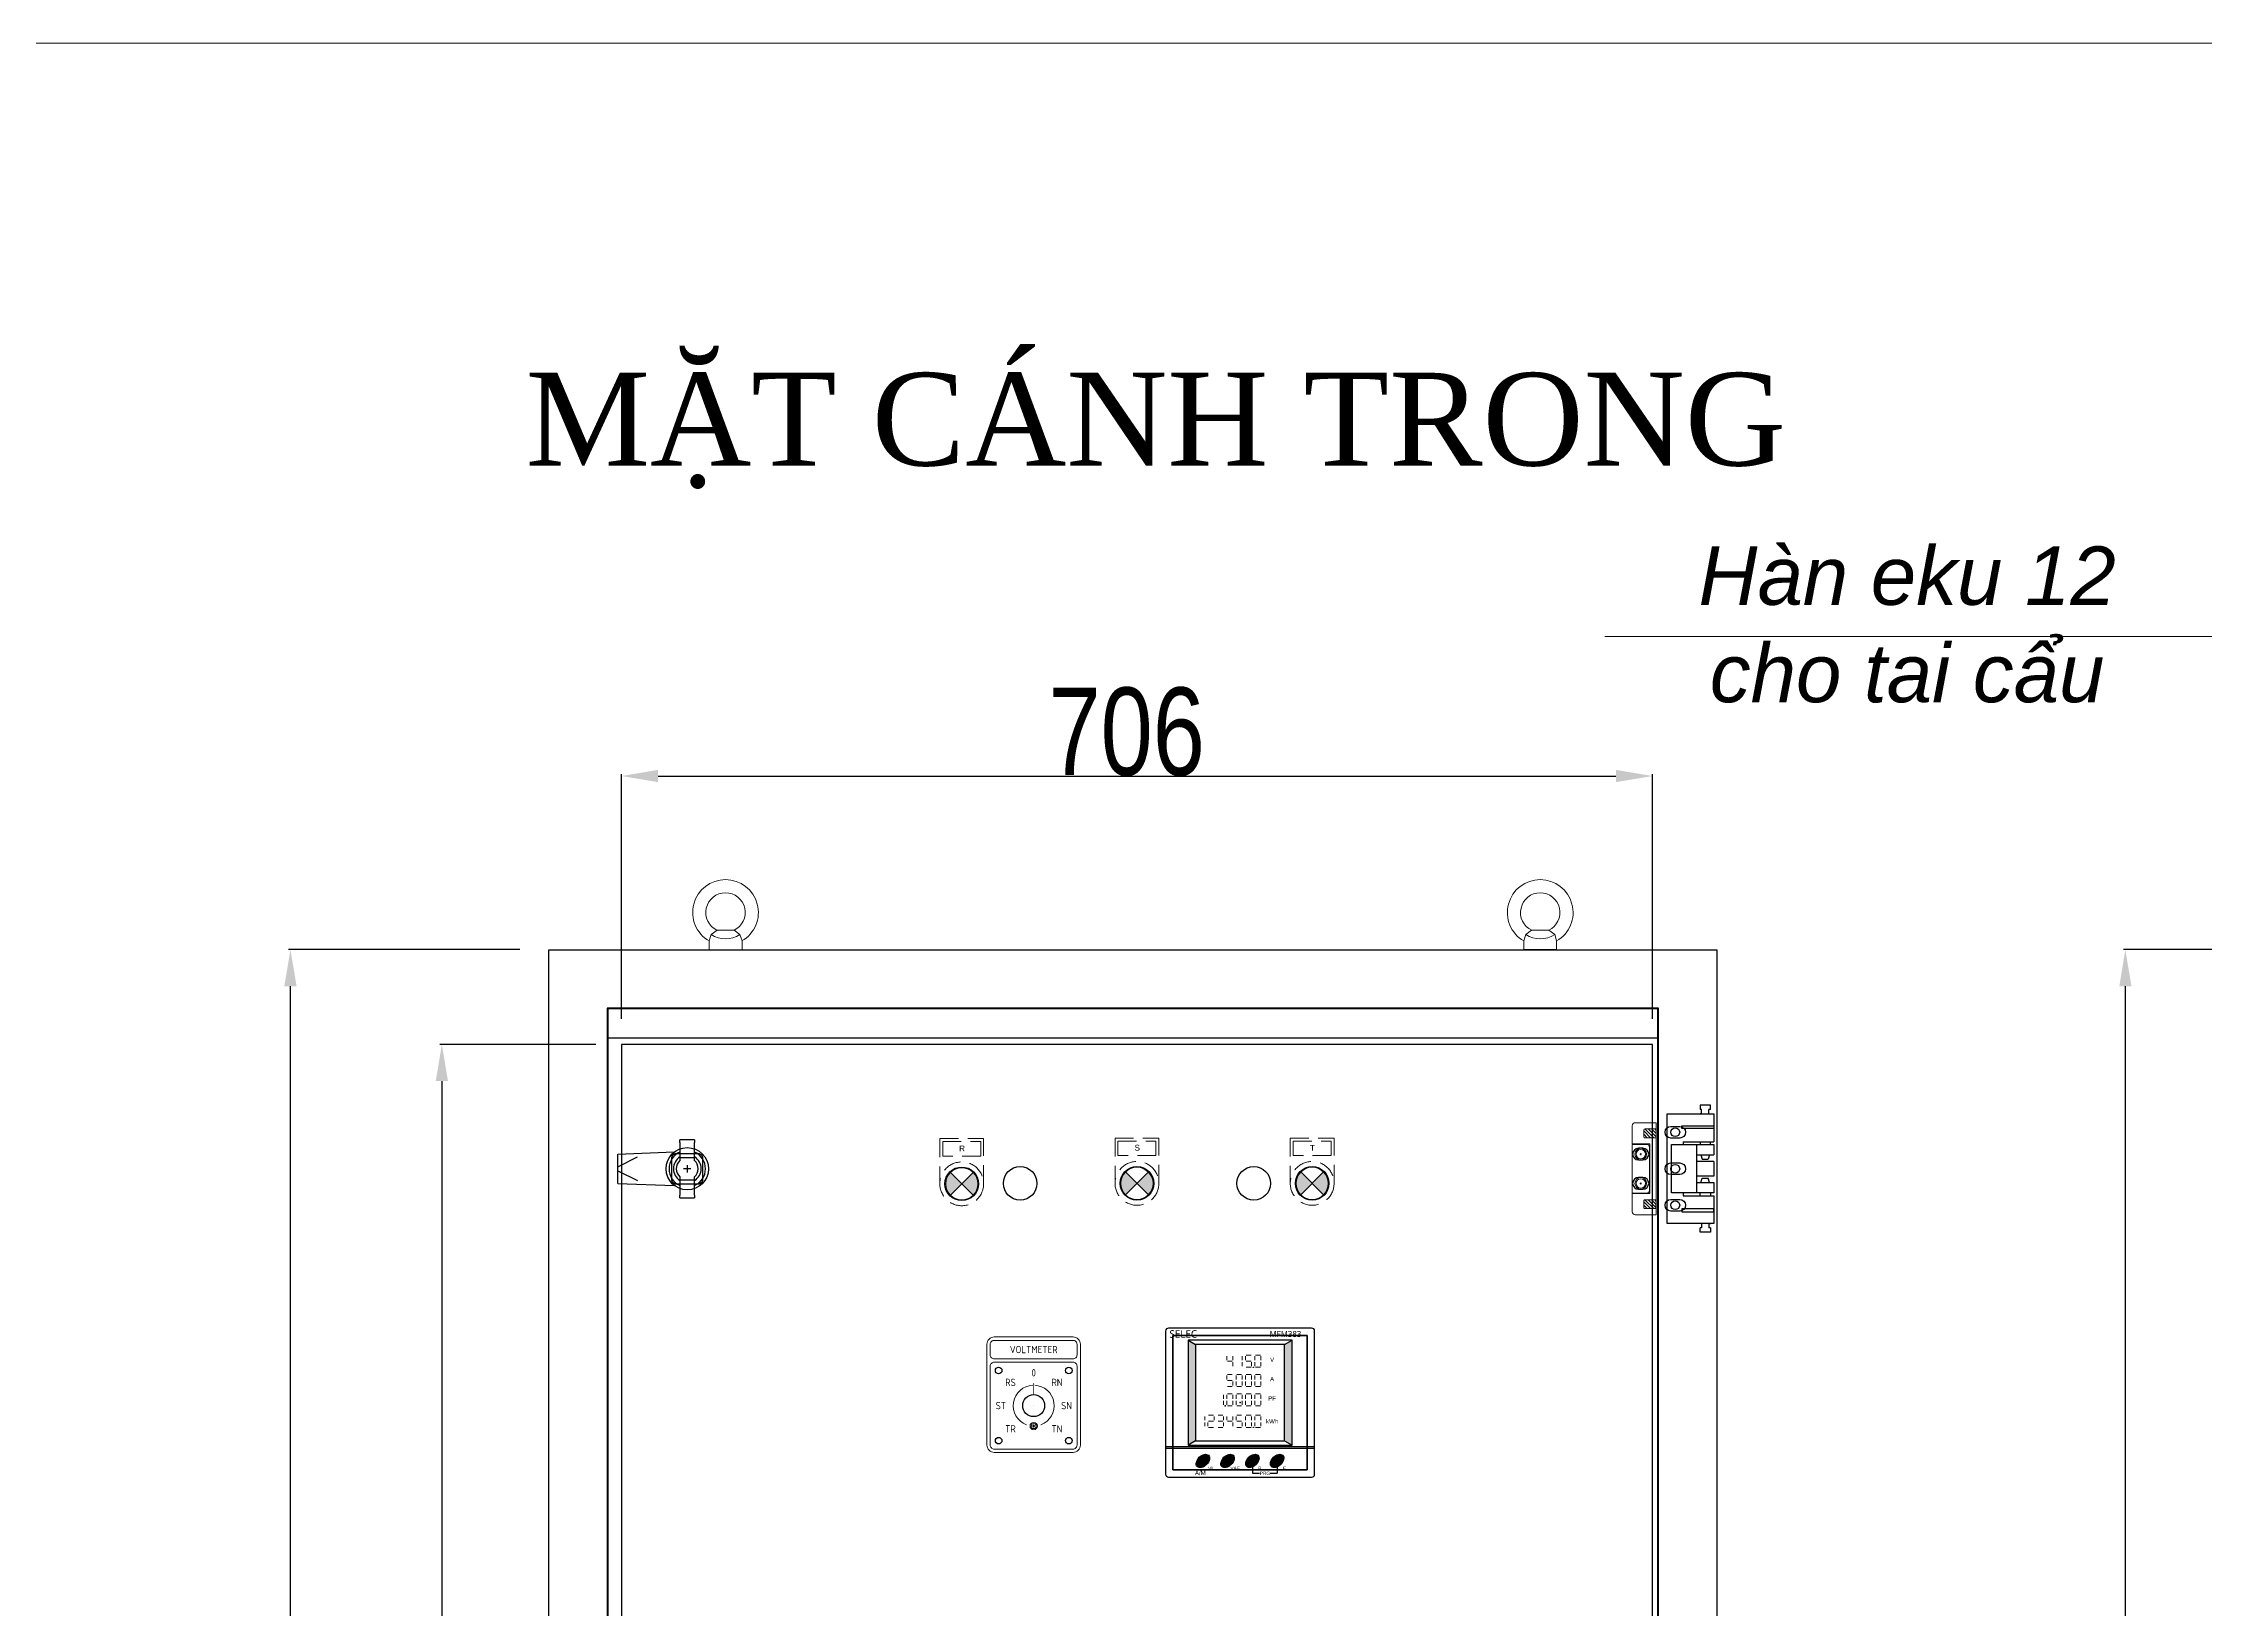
# Model space of a CAD drawing. Header units: inches. Extents: x 21 to 136330, y 8 to 58290.
# Drawn here: x 93862 to 95343, y 18553 to 19625 of the extents above; entities that cross this region are included whole.
import ezdxf
from ezdxf.enums import TextEntityAlignment as Align

# ---------------------------------------------------------------- set-up
doc = ezdxf.new("R2010")
doc.units = ezdxf.units.IN
doc.header["$MEASUREMENT"] = 0
doc.set_wipeout_variables(frame=1)
doc.linetypes.add('DASHED', pattern=[19.05, 12.7, -6.35])
doc.linetypes.add('HIDDEN2', pattern=[4.7625, 3.175, -1.5875])
for name, color, linetype, lineweight in [('0 TĂNG CỨNG', 7, 'Continuous', 15), ('01', 7, 'HIDDEN2', 13), ('07', 5, 'Continuous', 5), ('hw_Text', 7, 'Continuous', 13), ('ME-DIM', 8, 'Continuous', 13)]:
    doc.layers.add(name, color=color, linetype=linetype, lineweight=lineweight)
for name, color, linetype in [('1-EMC-ACESS', 4, 'Continuous'), ('@.0.DM. NÉT CHÍNH', 7, 'Continuous'), ('@.DM. NÉT CẮT', 2, 'Continuous'), ('@.DM. THIẾT BỊ', 7, 'Continuous')]:
    doc.layers.add(name, color=color, linetype=linetype)
doc.layers.add('@.DM. KÍCH THƯỚC', color=8, linetype='Continuous', transparency=0.2)
doc.layers.add('@.DM. KÍCH THƯỚC @ 1', color=8, linetype='Continuous', transparency=0.2)
doc.layers.add('@.DM. TÔ VL', color=8, linetype='DASHED', lineweight=5, transparency=0.4)
doc.styles.add('1_Segoe UI', font='segoeui.ttf')
doc.styles.add('ARIAL', font='arial.ttf')
doc.styles.add('Arial-Black', font='')
doc.styles.add('roman', font='roman.shx', dxfattribs={"width": 0.8})
doc.styles.add('Tahoma (Input Text)', font='tahoma.ttf')
doc.styles.add('TEXT-ELECTRICAL', font='')
doc.styles.add('VnArial', font='')
doc.styles.add('WD_IEC', font='isocp2.shx')
doc.styles.get('Arial-Black').set_extended_font_data('Arial Black')
doc.styles.get('TEXT-ELECTRICAL').set_extended_font_data('.VnArial NarrowH')
doc.styles.get('VnArial').set_extended_font_data('.VnArial')
doc.dimstyles.new('Kích thước Duy Mạnh', dxfattribs={"dimtxt": 30, "dimasz": 25, "dimexe": 1.25, "dimexo": 20, "dimtad": 1, "dimdec": 1, "dimtxsty": 'roman', "dimcen": 2.5, "dimclrd": 8, "dimclre": 8, "dimclrt": 2, "dimadec": 0, "dimazin": 0, "dimtfac": 1, "dimtdec": 1, "dimtix": 1, "dimtmove": 0, "dimatfit": 3, "dimfxl": 1, "dimtfillclr": 1, "dimarcsym": 0})
doc.dimstyles.new('ME DIM 1-20', dxfattribs={"dimscale": 20, "dimtxt": 2, "dimasz": 1, "dimexe": 0.5, "dimexo": 0.5, "dimgap": 0.5, "dimtad": 1, "dimdec": 0, "dimzin": 0, "dimdsep": 46, "dimtxsty": 'TEXT-ELECTRICAL', "dimblk": 'OBLIQUE', "dimcen": 0, "dimdle": 0.5, "dimclrd": 256, "dimclre": 256, "dimclrt": 256, "dimadec": 0, "dimazin": 0, "dimtfac": 1, "dimtdec": 0, "dimtix": 1, "dimtofl": 0, "dimtmove": 0, "dimatfit": 3, "dimfxl": 1, "dimtolj": 1, "dimtzin": 0, "dimlwd": -1, "dimlwe": -1, "dimarcsym": 0})

# ---------------------------------------------------------------- blocks, each defined once
blk = doc.blocks.new('KHUNG KT1')
at = {"color": 7}
blk.add_lwpolyline([(0, 0), (7128, 0), (7128, -5040), (0, -5040)], close=True, dxfattribs=at)
at = {"color": 1, "style": 'Tahoma (Input Text)', "flags": 8}
for tag, p in [('#01', (328.9, -4851.1)), ('#03', (1514.7, -4846.3)), ('#05', (2819, -4851.1)), ('#07', (4424, -4851.1)), ('#09', (5172.9, -4851.1)), ('#02', (189.8, -4995.1)), ('#04', (1755.3, -4995.1)), ('#06', (2727.8, -4995.1)), ('#08', (4382.7, -4995.1)), ('#10', (5172.9, -4995.1))]:
    blk.add_attdef(tag, p, '', height=60, dxfattribs=at)
blk.add_attdef('#11', text='', height=60, dxfattribs=at).set_placement((6996, -4961.6), align=Align.CENTER)
at = {"layer": '0 TĂNG CỨNG', "color": 1, "style": 'ARIAL'}
blk.add_attdef('#12', (852.8, -4987.6), '', height=60, dxfattribs=at)
blk = doc.blocks.new('*D1636')
at = {"layer": '@.DM. KÍCH THƯỚC', "color": 8, "lineweight": -2, "transparency": 16777216}
for p, q in [((94258.2, 18957.3), (94258.2, 19124.9)), ((94964.2, 18957.3), (94964.2, 19124.9))]:
    blk.add_line(p, q, dxfattribs=at)
at = {"layer": '@.DM. KÍCH THƯỚC', "lineweight": -2, "transparency": 16777216}
blk.add_line((94283.2, 19123.6), (94939.2, 19123.6), dxfattribs=at)
at = {"layer": '@.DM. KÍCH THƯỚC', "transparency": 16777216}
for points in [[(94283.2, 19127.8), (94283.2, 19119.4), (94258.2, 19123.6)], [(94939.2, 19127.8), (94939.2, 19119.4), (94964.2, 19123.6)]]:
    blk.add_solid(points, dxfattribs=at)
at = {"layer": 'Defpoints', "color": 0, "transparency": 16777216}
for p in [(94964.2, 19123.6), (94258.2, 18937.3), (94964.2, 18937.3)]:
    blk.add_point(p, dxfattribs=at)
at = {"layer": '@.DM. KÍCH THƯỚC', "color": 2, "transparency": 16777216, "insert": (94550.6, 19184.2), "char_height": 60, "attachment_point": 1, "style": 'roman'}
blk.add_mtext('706', dxfattribs=at)
blk = doc.blocks.new('*D1637')
at = {"layer": '@.DM. KÍCH THƯỚC', "color": 8, "lineweight": -2, "transparency": 16777216}
for p, q in [((94240.6, 18939.7), (94133.8, 18939.7)), ((94240.6, 17669.7), (94133.8, 17669.7))]:
    blk.add_line(p, q, dxfattribs=at)
at = {"layer": '@.DM. KÍCH THƯỚC', "lineweight": -2, "transparency": 16777216}
blk.add_line((94135.1, 18914.7), (94135.1, 17694.7), dxfattribs=at)
at = {"layer": '@.DM. KÍCH THƯỚC', "transparency": 16777216}
for points in [[(94130.9, 18914.7), (94139.3, 18914.7), (94135.1, 18939.7)], [(94130.9, 17694.7), (94139.3, 17694.7), (94135.1, 17669.7)]]:
    blk.add_solid(points, dxfattribs=at)
at = {"layer": 'Defpoints', "color": 0, "transparency": 16777216}
for p in [(94260.6, 18939.7), (94135.1, 17669.7), (94260.6, 17669.7)]:
    blk.add_point(p, dxfattribs=at)
at = {"layer": '@.DM. KÍCH THƯỚC', "color": 2, "transparency": 16777216, "insert": (94074.5, 18264.7), "char_height": 60, "attachment_point": 1, "rotation": 90, "style": 'roman'}
blk.add_mtext('1270', dxfattribs=at)
blk = doc.blocks.new('*D1642')
at = {"layer": '@.DM. KÍCH THƯỚC', "color": 8, "lineweight": -2, "transparency": 16777216}
for p, q in [((94188.4, 19004.7), (94030.1, 19004.7)), ((94190.8, 17604.7), (94030.1, 17604.7))]:
    blk.add_line(p, q, dxfattribs=at)
at = {"layer": '@.DM. KÍCH THƯỚC', "lineweight": -2, "transparency": 16777216}
blk.add_line((94031.4, 17629.7), (94031.4, 18979.7), dxfattribs=at)
at = {"layer": '@.DM. KÍCH THƯỚC', "transparency": 16777216}
for points in [[(94027.2, 18979.7), (94035.6, 18979.7), (94031.4, 19004.7)], [(94027.2, 17629.7), (94035.6, 17629.7), (94031.4, 17604.7)]]:
    blk.add_solid(points, dxfattribs=at)
at = {"layer": 'Defpoints', "color": 0, "transparency": 16777216}
for p in [(94031.4, 19004.7), (94208.4, 19004.7), (94210.8, 17604.7)]:
    blk.add_point(p, dxfattribs=at)
at = {"layer": '@.DM. KÍCH THƯỚC', "color": 2, "transparency": 16777216, "insert": (93970.8, 18224.7), "char_height": 60, "attachment_point": 1, "rotation": 90, "style": 'roman'}
blk.add_mtext('1400', dxfattribs=at)
blk = doc.blocks.new('*D1644')
at = {"layer": '@.DM. KÍCH THƯỚC', "color": 8, "lineweight": -2, "transparency": 16777216}
for p, q in [((95384.3, 19004.7), (95286.9, 19004.7)), ((95386.8, 17504.7), (95286.9, 17504.7))]:
    blk.add_line(p, q, dxfattribs=at)
at = {"layer": '@.DM. KÍCH THƯỚC', "lineweight": -2, "transparency": 16777216}
blk.add_line((95288.1, 18979.7), (95288.1, 17529.7), dxfattribs=at)
at = {"layer": '@.DM. KÍCH THƯỚC', "transparency": 16777216}
for points in [[(95284, 18979.7), (95292.3, 18979.7), (95288.1, 19004.7)], [(95284, 17529.7), (95292.3, 17529.7), (95288.1, 17504.7)]]:
    blk.add_solid(points, dxfattribs=at)
at = {"layer": 'Defpoints', "color": 0, "transparency": 16777216}
for p in [(95404.3, 19004.7), (95288.1, 17504.7), (95406.8, 17504.7)]:
    blk.add_point(p, dxfattribs=at)
at = {"layer": '@.DM. KÍCH THƯỚC', "color": 2, "transparency": 16777216, "insert": (95227.5, 18174.7), "char_height": 60, "attachment_point": 1, "rotation": 90, "style": 'roman'}
blk.add_mtext('1500', dxfattribs=at)
blk = doc.blocks.new('_Oblique')
at = {"color": 0, "linetype": 'ByBlock', "lineweight": -2}
blk.add_line((-0.5, -0.5), (0.5, 0.5), dxfattribs=at)
blk = doc.blocks.new('ty')
at = {"lineweight": 5}
for p, q in [((61126, -17155.8), (61124.7, -17160.3)), ((61130.1, -17153), (61126, -17155.8)), ((61130.1, -17153), (61141.8, -17153)), ((61141.8, -17153), (61145.8, -17155.8)), ((61145.8, -17155.8), (61147.2, -17160.3)), ((61124.7, -17160.3), (61124.7, -17166.3)), ((61147.2, -17160.3), (61147.2, -17166.3))]:
    blk.add_line(p, q, dxfattribs=at)
blk.add_line((61124.7, -17166.3), (61147.2, -17166.3))
for radius, start, end in [(22.5, 300, 240), (13.5, 295.6793, 244.3207), (18, 236.633, 303.367)]:
    blk.add_arc((61135.9, -17140.8), radius, start, end, dxfattribs=at)
blk = doc.blocks.new('Den XANH')
h = blk.add_hatch(color=5)
h.paths.add_polyline_path([(15, 15), (22.8, 7.2, 0.198912), (26, 15, 0.198912), (22.8, 22.8)])
h.paths.add_polyline_path([(15, 15), (7.2, 22.8, 0.198912), (4, 15, 0.198912), (7.2, 7.2)])
at = {"color": 7}
for p, q in [((0, 46), (30, 46)), ((0, 46), (0, 15)), ((30, 15), (30, 46))]:
    blk.add_line(p, q, dxfattribs=at)
blk.add_lwpolyline([(2, 44), (28, 44), (28, 34), (2, 34)], close=True, dxfattribs=at)
blk.add_circle((15, 15), 15, dxfattribs=at)
at = {"layer": '07', "color": 5, "linetype": 'Continuous', "lineweight": 5, "ltscale": 3}
for p, q in [((22.8, 22.8), (7.2, 7.2)), ((7.2, 22.8), (22.8, 7.2))]:
    blk.add_line(p, q, dxfattribs=at)
blk.add_circle((15, 15), 11, dxfattribs=at)
at = {"layer": '01', "color": 2, "linetype": 'Continuous', "lineweight": 5, "style": 'Arial-Black'}
blk.add_attdef('T-SP', text='', height=2.4, dxfattribs=at).set_placement((15.2, 37), align=Align.CENTER)
blk = doc.blocks.new('Den DO')
h = blk.add_hatch(color=1)
h.paths.add_polyline_path([(7.2, 7.2), (15, 15), (7.2, 22.8, 0.198912), (4, 15, 0.198912)])
h.paths.add_polyline_path([(15, 15), (22.8, 7.2, 0.198912), (26, 15, 0.198912), (22.8, 22.8)])
at = {"color": 7}
for p, q in [((0, 46), (30, 46)), ((0, 46), (0, 15)), ((30, 15), (30, 46))]:
    blk.add_line(p, q, dxfattribs=at)
blk.add_lwpolyline([(2, 44), (28, 44), (28, 34), (2, 34)], close=True, dxfattribs=at)
blk.add_circle((15, 15), 15, dxfattribs=at)
at = {"layer": '07', "color": 1, "linetype": 'Continuous', "lineweight": 5, "ltscale": 3}
for p, q in [((22.8, 22.8), (7.2, 7.2)), ((7.2, 22.8), (22.8, 7.2))]:
    blk.add_line(p, q, dxfattribs=at)
blk.add_circle((15, 15), 11, dxfattribs=at)
at = {"layer": '01', "color": 2, "linetype": 'Continuous', "lineweight": 5, "style": 'Arial-Black'}
blk.add_attdef('T-SP', text='', height=2.4, dxfattribs=at).set_placement((15, 38.8), align=Align.CENTER)
blk = doc.blocks.new('Den VANG')
h = blk.add_hatch(color=2)
h.paths.add_polyline_path([(22.8, 7.2, 0.198912), (26, 15, 0.198912), (22.8, 22.8), (15, 15)])
h.paths.add_polyline_path([(7.2, 7.2), (15, 15), (7.2, 22.8, 0.198912), (4, 15, 0.198912)])
at = {"color": 7}
for p, q in [((0, 46), (30, 46)), ((0, 46), (0, 15)), ((30, 15), (30, 46))]:
    blk.add_line(p, q, dxfattribs=at)
blk.add_lwpolyline([(2, 44), (28, 44), (28, 34), (2, 34)], close=True, dxfattribs=at)
blk.add_circle((15, 15), 15, dxfattribs=at)
at = {"layer": '07', "color": 2, "linetype": 'Continuous', "lineweight": 5, "ltscale": 3}
for p, q in [((22.8, 22.8), (7.2, 7.2)), ((7.2, 22.8), (22.8, 7.2))]:
    blk.add_line(p, q, dxfattribs=at)
blk.add_circle((15, 15), 11, dxfattribs=at)
at = {"layer": '01', "color": 2, "linetype": 'Continuous', "lineweight": 5, "style": 'Arial-Black'}
blk.add_attdef('T-SP', text='', height=2.4, dxfattribs=at).set_placement((15.2, 37), align=Align.CENTER)
blk = doc.blocks.new('*U132')
for centre in [(-120, -31.3), (0, -31), (120, -31)]:
    blk.add_circle(centre, 11.5)
at = {"layer": '@.DM. TÔ VL', "color": 7}
ref = blk.add_blockref('Den VANG', (-15, -46), dxfattribs=at)
ref.add_attrib('T-SP', 'S', dxfattribs={"layer": '01', "color": 2, "linetype": 'Continuous', "lineweight": 5, "height": 4, "style": 'ARIAL'}).set_placement((0.2, -8.6), align=Align.CENTER)
ref = blk.add_blockref('Den XANH', (105, -46), dxfattribs=at)
ref.add_attrib('T-SP', 'T', dxfattribs={"layer": '01', "color": 2, "linetype": 'Continuous', "lineweight": 5, "height": 4, "style": 'ARIAL'}).set_placement((120.2, -8.7), align=Align.CENTER)
ref = blk.add_blockref('Den DO', (-135, -46.3), dxfattribs=at)
ref.add_attrib('T-SP', 'R', dxfattribs={"layer": '01', "color": 2, "linetype": 'Continuous', "lineweight": 5, "height": 4, "style": 'ARIAL'}).set_placement((-119.8, -9.1), align=Align.CENTER)
blk = doc.blocks.new('*U62')
at = {"color": 0, "linetype": 'ByBlock', "lineweight": 9}
blk.add_lwpolyline([(-27, 32), (27, 32, 0.414214), (29.7, 34.7), (29.7, 42, 0.414214), (27, 44.7), (-27, 44.7, 0.414214), (-29.8, 42), (-29.8, 34.7, 0.414214)], format="xyb", close=True, dxfattribs=at)
at = {"color": 150, "linetype": 'ByBlock', "lineweight": 9}
for centre in [(-24, 24), (24, 24), (-24, -24), (24, -24)]:
    blk.add_circle(centre, 2.25, dxfattribs=at)
at = {"color": 0, "linetype": 'ByBlock', "lineweight": 9, "style": 'WD_IEC'}
for s, p in [('VOLTMETER', (0, 38.4)), ('ST', (-22.5, 0)), ('SN', (22.5, 0))]:
    blk.add_text(s, height=5, dxfattribs=at).set_placement(p, align=Align.MIDDLE_CENTER)
at = {"color": 0, "linetype": 'ByBlock', "lineweight": 9}
blk.add_wipeout([(5.5, 0), (0.2, 15.3), (0.2, 15.3), (0.2, 15.3), (0.2, 15.4), (0.2, 15.4), (0.2, 15.4), (0.2, 15.4), (0.2, 15.4), (0.2, 15.4), (0.2, 15.4), (0.1, 15.4), (0.1, 15.4), (0.1, 15.5), (0.1, 15.5), (0.1, 15.5), (0.1, 15.5), (0.1, 15.5), (0, 15.5), (0, 15.5), (0, 15.5), (0, 15.5), (0, 15.5), (0, 15.5), (-0.1, 15.5), (-0.1, 15.5), (-0.1, 15.5), (-0.1, 15.5), (-0.1, 15.5), (-0.1, 15.4), (-0.1, 15.4), (-0.2, 15.4), (-0.2, 15.4), (-0.2, 15.4), (-0.2, 15.4), (-0.2, 15.4), (-0.2, 15.4), (-0.2, 15.4), (-0.2, 15.3), (-0.2, 15.3), (-0.2, 15.3), (-5.5, 0), (-4.5, -19), (4.5, -19)], dxfattribs=at)
at = {"linetype": 'ByBlock', "lineweight": 9}
blk.add_hatch(color=0, dxfattribs=at).paths.add_polyline_path([(0.2, 15.3), (0.2, 15.3), (0.2, 15.3), (0.2, 15.4), (0.2, 15.4), (0.2, 15.4), (0.2, 15.4), (0.2, 15.4), (0.2, 15.4), (0.2, 15.4), (0.1, 15.4), (0.1, 15.4), (0.1, 15.5), (0.1, 15.5), (0.1, 15.5), (0.1, 15.5), (0.1, 15.5), (0, 15.5), (0, 15.5), (0, 15.5), (0, 15.5), (0, 15.5), (0, 15.5), (-0.1, 15.5), (-0.1, 15.5), (-0.1, 15.5), (-0.1, 15.5), (-0.1, 15.5), (-0.1, 15.4), (-0.1, 15.4), (-0.2, 15.4), (-0.2, 15.4), (-0.2, 15.4), (-0.2, 15.4), (-0.2, 15.4), (-0.2, 15.4), (-0.2, 15.4), (-0.2, 15.3), (-0.2, 15.3), (-0.2, 15.3), (-0.2, 7.5), (0.2, 7.5)])
at = {"color": 0, "linetype": 'ByBlock', "lineweight": 18}
blk.add_lwpolyline([(-27, -32), (27, -32, 0.414214), (32, -27), (32, 42, 0.414214), (27, 47), (-27, 47, 0.414214), (-32, 42), (-32, -27, 0.414214)], format="xyb", close=True, dxfattribs=at)
at = {"color": 0, "linetype": 'ByBlock', "lineweight": 9}
blk.add_lwpolyline([(-27, -29.8), (27, -29.8, 0.414214), (29.7, -27), (29.7, 27, 0.414214), (27, 29.7), (-27, 29.7, 0.414214), (-29.8, 27), (-29.8, -27, 0.414214)], format="xyb", close=True, dxfattribs=at)
blk.add_lwpolyline([(0.8, -14.1), (0.8, -13.9), (0.1, -13.9), (0.1, -13.2), (-0.1, -13.2), (-0.1, -13.9), (-0.8, -13.9), (-0.8, -14.1), (-0.1, -14.1), (-0.1, -14.8), (0.1, -14.8), (0.1, -14.1)], close=True, dxfattribs=at)
at = {"color": 150, "linetype": 'ByBlock', "lineweight": 9}
blk.add_circle((0, 0), 7.5, dxfattribs=at)
at = {"color": 0, "linetype": 'ByBlock', "lineweight": 9}
for radius in [2.5, 1.75]:
    blk.add_circle((0, -14), radius, dxfattribs=at)
for start, end in [(92.839, 249.0883), (290.9117, 87.161)]:
    blk.add_arc((0, 0), 14, start, end, dxfattribs=at)
at = {"layer": 'Defpoints', "color": 1, "linetype": 'ByBlock', "lineweight": 9}
blk.add_line((0, 0), (0, 0), dxfattribs=at)
at = {"color": 0, "linetype": 'ByBlock', "lineweight": 9, "style": 'WD_IEC'}
for s, p in [('RS', (-15.9, 15.9)), ('0', (0, 22.5)), ('RN', (15.9, 15.9)), ('TR', (-15.9, -15.9)), ('TN', (15.9, -15.9))]:
    blk.add_text(s, height=5, dxfattribs=at).set_placement(p, align=Align.MIDDLE_CENTER)
blk = doc.blocks.new('*U40')
at = {"ltscale": 5, "true_color": 0x22346e, "transparency": 33554559}
h = blk.add_hatch(color=159, dxfattribs=at)
h.dxf.hatch_style = 1
h.set_gradient(color2=(255, 255, 0), name='SPHERICAL')
h.paths.add_polyline_path([(-29.5, 88.1), (-34.5, 91.1), (-34.5, 21.2), (-29.5, 24.2)])
h = blk.add_hatch(color=159, dxfattribs=at)
h.dxf.hatch_style = 1
h.set_gradient(color2=(255, 255, 0), name='SPHERICAL')
h.paths.add_polyline_path([(29.5, 88.1), (34.5, 91.1), (34.5, 21.2), (29.5, 24.2)])
at = {"ltscale": 5, "transparency": 33554559}
h = blk.add_hatch(color=256, dxfattribs=at)
h.dxf.hatch_style = 1
h.set_gradient(color1=(200, 201, 45), color2=(0, 0, 0), name='INVCURVED')
edge = h.paths.add_edge_path()
edge.add_ellipse((-24.7, 10.8), major_axis=(-3.73, -3.73), ratio=0.643306, start_angle=0, end_angle=360)
h = blk.add_hatch(color=256, dxfattribs=at)
h.dxf.hatch_style = 1
h.set_gradient(color1=(200, 201, 45), color2=(0, 0, 0), name='INVCURVED')
edge = h.paths.add_edge_path()
edge.add_ellipse((-8.3, 10.8), major_axis=(-3.73, -3.73), ratio=0.643306, start_angle=0, end_angle=360)
h = blk.add_hatch(color=256, dxfattribs=at)
h.dxf.hatch_style = 1
h.set_gradient(color1=(200, 201, 45), color2=(0, 0, 0), name='INVCURVED')
edge = h.paths.add_edge_path()
edge.add_ellipse((8.2, 10.8), major_axis=(-3.73, -3.73), ratio=0.643306, start_angle=0, end_angle=360)
h = blk.add_hatch(color=256, dxfattribs=at)
h.dxf.hatch_style = 1
h.set_gradient(color1=(200, 201, 45), color2=(0, 0, 0), name='INVCURVED')
edge = h.paths.add_edge_path()
edge.add_ellipse((24.6, 10.8), major_axis=(-3.73, -3.73), ratio=0.643306, start_angle=0, end_angle=360)
at = {"color": 152, "true_color": 0x2776bb}
for p, q in [((-34.5, 91.1), (-29.5, 88.1)), ((29.5, 88.1), (34.5, 91.1)), ((-29.5, 24.2), (-34.5, 21.2)), ((29.5, 24.2), (34.5, 21.2))]:
    blk.add_line(p, q, dxfattribs=at)
at = {"color": 7, "linetype": 'Continuous', "lineweight": 13}
for p, q in [((-8.8, 80.3), (-8.8, 77.8)), ((-8.4, 77), (-5.2, 77)), ((-4.8, 80.3), (-4.8, 77.8)), ((-4.8, 73.7), (-4.8, 76.3)), ((1.5, 80.3), (1.5, 77.8)), ((1.5, 73.7), (1.5, 76.3)), ((3.6, 80.3), (3.6, 77.8)), ((4.1, 81.1), (7.3, 81.1)), ((4.1, 77), (7.3, 77)), ((4.1, 73), (7.3, 73)), ((7.7, 73.7), (7.7, 76.3)), ((9.9, 80.3), (9.9, 77.8)), ((9.9, 73.7), (9.9, 76.3)), ((10.3, 81.1), (13.5, 81.1)), ((10.3, 73), (13.5, 73)), ((13.9, 80.3), (13.9, 77.8)), ((13.9, 73.7), (13.9, 76.3)), ((-8.8, 67.5), (-8.8, 64.9)), ((-8.4, 68.2), (-5.2, 68.2)), ((-8.4, 64.2), (-5.2, 64.2)), ((-8.4, 60.2), (-5.2, 60.2)), ((-4.8, 60.9), (-4.8, 63.5)), ((-2.6, 67.5), (-2.6, 64.9)), ((-2.6, 60.9), (-2.6, 63.5)), ((-2.2, 68.2), (1, 68.2)), ((-2.2, 60.2), (1, 60.2)), ((1.5, 67.5), (1.5, 64.9)), ((1.5, 60.9), (1.5, 63.5)), ((3.6, 67.5), (3.6, 64.9)), ((3.6, 60.9), (3.6, 63.5)), ((4.1, 68.2), (7.3, 68.2)), ((4.1, 60.2), (7.3, 60.2)), ((7.7, 67.5), (7.7, 64.9)), ((7.7, 60.9), (7.7, 63.5)), ((9.9, 67.5), (9.9, 64.9)), ((9.9, 60.9), (9.9, 63.5)), ((10.3, 68.2), (13.5, 68.2)), ((10.3, 60.2), (13.5, 60.2)), ((13.9, 67.5), (13.9, 64.9)), ((13.9, 60.9), (13.9, 63.5)), ((-11, 54.6), (-11, 52.1)), ((-11, 48), (-11, 50.6)), ((-8.8, 54.6), (-8.8, 52.1)), ((-8.8, 48), (-8.8, 50.6)), ((-8.4, 55.4), (-5.2, 55.4)), ((-8.4, 47.3), (-5.2, 47.3)), ((-4.8, 54.6), (-4.8, 52.1)), ((-4.8, 48), (-4.8, 50.6)), ((-2.6, 54.6), (-2.6, 52.1)), ((-2.6, 48), (-2.6, 50.6)), ((-2.2, 55.4), (1, 55.4)), ((-2.2, 47.3), (1, 47.3)), ((1.5, 54.6), (1.5, 52.1)), ((1.5, 48), (1.5, 50.6)), ((3.6, 54.6), (3.6, 52.1)), ((3.6, 48), (3.6, 50.6)), ((4.1, 55.4), (7.3, 55.4)), ((4.1, 47.3), (7.3, 47.3)), ((7.7, 54.6), (7.7, 52.1)), ((7.7, 48), (7.7, 50.6)), ((9.9, 54.6), (9.9, 52.1)), ((9.9, 48), (9.9, 50.6)), ((10.3, 55.4), (13.5, 55.4)), ((10.3, 47.3), (13.5, 47.3)), ((13.9, 54.6), (13.9, 52.1)), ((13.9, 48), (13.9, 50.6)), ((-23.5, 40.4), (-23.5, 37.9)), ((-23.5, 33.8), (-23.5, 36.4)), ((-21.3, 33.8), (-21.3, 36.4)), ((-20.9, 41.2), (-17.6, 41.2)), ((-20.9, 37.1), (-17.6, 37.1)), ((-20.9, 33.1), (-17.6, 33.1)), ((-17.2, 40.4), (-17.2, 37.9)), ((-14.6, 41.2), (-11.4, 41.2)), ((-14.6, 37.1), (-11.4, 37.1)), ((-14.6, 33.1), (-11.4, 33.1)), ((-11, 40.4), (-11, 37.9)), ((-11, 33.8), (-11, 36.4)), ((-8.8, 40.4), (-8.8, 37.9)), ((-8.4, 37.1), (-5.2, 37.1)), ((-4.8, 40.4), (-4.8, 37.9)), ((-4.8, 33.8), (-4.8, 36.4)), ((-2.6, 40.4), (-2.6, 37.9)), ((-2.2, 41.2), (1, 41.2)), ((-2.2, 37.1), (1, 37.1)), ((-2.2, 33.1), (1, 33.1)), ((1.5, 33.8), (1.5, 36.4)), ((3.6, 40.4), (3.6, 37.9)), ((3.6, 33.8), (3.6, 36.4)), ((4.1, 41.2), (7.3, 41.2)), ((4.1, 33.1), (7.3, 33.1)), ((7.7, 40.4), (7.7, 37.9)), ((7.7, 33.8), (7.7, 36.4)), ((9.9, 40.4), (9.9, 37.9)), ((9.9, 33.8), (9.9, 36.4)), ((10.3, 41.2), (13.5, 41.2)), ((10.3, 33.1), (13.5, 33.1)), ((13.9, 40.4), (13.9, 37.9)), ((13.9, 33.8), (13.9, 36.4))]:
    blk.add_line(p, q, dxfattribs=at)
for p, q in [((-49.5, 20.3), (49.5, 20.3)), ((-49.5, 19.2), (49.5, 19.2))]:
    blk.add_line(p, q)
at = {"ltscale": 5}
for p, q in [((8.2, 6.8), (8.2, 2.6)), ((8.2, 2.6), (13, 2.6)), ((20.1, 2.6), (24.6, 2.6)), ((24.6, 6.8), (24.6, 2.6))]:
    blk.add_line(p, q, dxfattribs=at)
blk.add_lwpolyline([(-47.5, 99, 0.414214), (-49.5, 97), (-49.5, 2, 0.414214), (-47.5, 0), (47.5, 0, 0.414214), (49.5, 2), (49.5, 97, 0.414214), (47.5, 99)], format="xyb", close=True)
at = {"color": 152, "true_color": 0x2776bb}
for points in [[(-34.5, 21.2), (34.5, 21.2), (34.5, 91.1), (-34.5, 91.1)], [(-29.5, 24.2), (29.5, 24.2), (29.5, 88.1), (-29.5, 88.1)]]:
    blk.add_lwpolyline(points, close=True, dxfattribs=at)
at = {"ltscale": 5}
for centre in [(8.8, 73), (-3.7, 60.2), (-9.9, 47.3), (8.8, 33.1)]:
    blk.add_circle(centre, 0.076, dxfattribs=at)
for centre in [(-24.7, 10.8), (-8.3, 10.8), (8.2, 10.8), (24.6, 10.8)]:
    blk.add_ellipse(centre, major_axis=(-3.73, -3.73), ratio=0.643306)
blk.add_point((-9.9, 47.3), dxfattribs=at)
at = {"style": '1_Segoe UI'}
for s, height, p in [('SELEC', 5, (-46.9, 92.6)), ('MFM383', 4, (19.6, 93.1))]:
    blk.add_text(s, height=height, dxfattribs=at).set_placement(p)
at = {"layer": 'hw_Text', "lineweight": 13, "style": 'VnArial'}
for s, height, p in [('V', 2.88, (21.3, 78)), ('A', 2.88, (21.3, 65.2)), ('PF', 2.88, (21.3, 52.3)), ('kWh', 2.88, (21.3, 37.1)), ('A/M', 2.88, (-26.4, 2.8)), ('VI', 2.3, (-19.7, 5.9)), ('VAF', 2.3, (-3.3, 5.9)), ('P', 2.3, (13.1, 5.9)), ('PRG', 2.3, (16.5, 2.6)), ('E', 2.3, (29.6, 5.9))]:
    blk.add_text(s, height=height, rotation=360, dxfattribs=at).set_placement(p, align=Align.MIDDLE_CENTER)
blk = doc.blocks.new('1232')
at = {"layer": '@.DM. THIẾT BỊ'}
blk.add_point((48, 46.5), dxfattribs=at)
blk.add_blockref('*U40', (48, -3), dxfattribs=at)
blk = doc.blocks.new('cắt màn điều khiển')
at = {"layer": '@.DM. NÉT CẮT'}
blk.add_lwpolyline([(46, 46), (-46, 46), (-46, -46), (46, -46)], close=True, dxfattribs=at)
blk.add_point((0, 0), dxfattribs=at)
blk = doc.blocks.new('MS722')
at = {"layer": '@.DM. THIẾT BỊ', "color": 4}
for p, q in [((-5, 37.8), (-5, 39.5)), ((5, 39.5), (-5, 39.5)), ((-5, 37.8), (-5, 27.2)), ((5, 39.5), (5, 37.8)), ((5, 27.2), (5, 37.8)), ((-5, 27.2), (-5, 25.3)), ((5, 27.2), (-5, 27.2)), ((5, 25.3), (5, 27.2)), ((-5, 14.2), (-5, 12.2)), ((-5, 12.2), (-5, 1.7)), ((-5, 12.2), (5, 12.2)), ((-5, 0), (-5, 1.7)), ((-5, 0), (5, 0)), ((5, 12.2), (5, 14.2)), ((5, 1.7), (5, 12.2)), ((5, 1.7), (5, 0))]:
    blk.add_line(p, q, dxfattribs=at)
for radius, start, end in [(12.5, 113.5782, 246.4218), (12.5, 293.5782, 66.4218), (7.5, 131.8103, 228.1897), (7.5, 311.8103, 48.1897)]:
    blk.add_arc((0, 19.8), radius, start, end, dxfattribs=at)
at = {"layer": '@.DM. THIẾT BỊ', "color": 9}
for start, end in [(121.7569, 238.2431), (301.7569, 58.2431)]:
    blk.add_arc((0, 19.8), 9.5, start, end, dxfattribs=at)
blk = doc.blocks.new('KTRONG')
at = {"layer": '@.DM. THIẾT BỊ', "color": 8}
for p, q in [((-47.5, 10), (-8.9, 11.5)), ((-47.5, -10), (-47.5, 10)), ((-47.5, 1.4), (-34.1, 8.1)), ((-47.5, -1.4), (-34.1, -8.1)), ((-47.5, -10), (-8.9, -11.5))]:
    blk.add_line(p, q, dxfattribs=at)
at = {"layer": '@.DM. THIẾT BỊ', "color": 1, "ltscale": 10}
blk.add_line((0, 2.5), (0, -2.5), dxfattribs=at)
at = {"layer": '@.DM. THIẾT BỊ', "color": 8}
blk.add_lwpolyline([(10.5, 7.5), (10.5, -7.5, -0.414214), (7.5, -10.5), (-7.5, -10.5, -0.414214), (-10.5, -7.5), (-10.5, 7.5, -0.414214), (-7.5, 10.5), (7.5, 10.5, -0.414214)], format="xyb", close=True, dxfattribs=at)
at = {"layer": '@.DM. THIẾT BỊ', "color": 1, "ltscale": 10}
blk.add_lwpolyline([(2.5, 0), (-2.5, 0)], dxfattribs=at)
at = {"layer": '@.DM. THIẾT BỊ', "color": 8}
blk.add_circle((0, 0), 14.5, dxfattribs=at)
blk.add_blockref('MS722', (0, -19.8), dxfattribs=at)
blk = doc.blocks.new('BL012-FRONT')
at = {"layer": '0 TĂNG CỨNG'}
h = blk.add_hatch(dxfattribs=at)
h.set_pattern_fill('ANSI31', color=2, scale=0.5, angle=90, style=0)
h.set_pattern_definition([(135, (-85095.0619, -23179.3125), (-1.122532015, -1.122532015), [])])
edge = h.paths.add_edge_path()
edge.add_line((-0.4, 52.7), (7.2, 52.7))
edge.add_line((7.2, 52.7), (7.2, 58.8))
edge.add_line((7.2, 58.8), (-0.4, 58.8))
edge.add_arc((-0.4, 57.8), 1, 90, 180)
edge.add_line((-1.4, 57.8), (-1.4, 53.7))
edge.add_arc((-0.4, 53.7), 1, 180, 270)
h = blk.add_hatch(dxfattribs=at)
h.set_pattern_fill('ANSI31', color=2, scale=0.5, angle=90, style=0)
h.set_pattern_definition([(135, (-85095.0619, -23227.8125), (-1.122532015, -1.122532015), [])])
edge = h.paths.add_edge_path()
edge.add_line((-0.4, 4.2), (7.2, 4.2))
edge.add_line((7.2, 4.2), (7.2, 10.3))
edge.add_line((7.2, 10.3), (-0.4, 10.3))
edge.add_arc((-0.4, 9.3), 1, 90, 180)
edge.add_line((-1.4, 9.3), (-1.4, 5.2))
edge.add_arc((-0.4, 5.2), 1, 180, 270)
at = {"color": 2, "linetype": 'HIDDEN2'}
blk.add_line((7.2, 4.2), (7.2, 10.3), dxfattribs=at)
at = {"layer": '0 TĂNG CỨNG', "color": 8}
for p, q in [((-4.1, 41.5), (-2.8, 41.5)), ((-3.4, 42.2), (-3.4, 40.8)), ((-4.1, 21.5), (-2.8, 21.5)), ((-3.4, 22.2), (-3.4, 20.8))]:
    blk.add_line(p, q, dxfattribs=at)
at = {"layer": '0 TĂNG CỨNG', "color": 1}
blk.add_lwpolyline([(-9.2, 14.5), (-9.2, 2, 0.414214), (-7.2, 0), (7.2, 0), (7.2, 63), (-7.2, 63, 0.414214), (-9.2, 61), (-9.2, 48.5), (2.8, 48.5), (2.8, 14.5)], format="xyb", close=True, dxfattribs=at)
at = {"layer": '0 TĂNG CỨNG', "color": 22}
blk.add_lwpolyline([(-9.2, 14.8), (0.6, 14.8, 0.414214), (2.6, 16.8), (2.6, 46.2, 0.414214), (0.6, 48.2), (-9.2, 48.2)], format="xyb", close=True, dxfattribs=at)
at = {"layer": '0 TĂNG CỨNG', "color": 2}
for points in [[(-0.4, 52.7), (7.2, 52.7), (7.2, 58.8), (-0.4, 58.8, 0.414214), (-1.4, 57.8), (-1.4, 53.7, 0.414214)], [(-0.4, 4.2), (7.2, 4.2), (7.2, 10.3), (-0.4, 10.3, 0.414214), (-1.4, 9.3), (-1.4, 5.2, 0.414214)]]:
    blk.add_lwpolyline(points, format="xyb", close=True, dxfattribs=at)
at = {"layer": '0 TĂNG CỨNG', "color": 61}
for centre in [(-3.4, 41.5), (-3.4, 21.5)]:
    blk.add_circle(centre, 4, dxfattribs=at)
at = {"layer": '0 TĂNG CỨNG', "color": 8}
for centre in [(-3.4, 41.5), (-3.4, 21.5)]:
    blk.add_circle(centre, 3.2, dxfattribs=at)
blk = doc.blocks.new('HL011-1-6')
at = {"color": 8}
for p, q in [((29.5, 81), (22.5, 81)), ((22.5, 81), (22.5, 78)), ((23.5, 78), (22.5, 78)), ((23.5, 75), (22.5, 75)), ((23.5, 75), (23.5, 78)), ((29.5, 78), (28.5, 78)), ((28.5, 75), (28.5, 78)), ((28.5, 75), (29.5, 75)), ((29.5, 78), (29.5, 81)), ((11, 56), (11, 54)), ((11, 56), (32, 56)), ((20, 54), (20, 21)), ((20, 47), (32, 47)), ((22.5, 56), (22.5, 54)), ((23.1, 47), (24, 44)), ((28.9, 47), (28, 44)), ((29.5, 54), (29.5, 56)), ((32, 42.5), (20, 42.5)), ((32, 32.5), (20, 32.5)), ((23.1, 28), (24, 31)), ((24, 44), (28, 44)), ((24, 31), (28, 31)), ((28.9, 28), (28, 31)), ((11, 21), (11, 19)), ((11, 19), (32, 19)), ((20, 28), (32, 28)), ((22.5, 19), (22.5, 21)), ((29.5, 21), (29.5, 19)), ((23.5, 0), (22.5, 0)), ((23.5, 0), (23.5, -3)), ((28.5, 0), (28.5, -3)), ((28.5, 0), (29.5, 0)), ((22.5, -6), (22.5, -3)), ((23.5, -3), (22.5, -3)), ((29.5, -6), (22.5, -6)), ((29.5, -3), (28.5, -3)), ((29.5, -3), (29.5, -6))]:
    blk.add_line(p, q, dxfattribs=at)
for points in [[(32, 19), (32, 0), (0, 0), (0, 75), (32, 75), (32, 56)], [(32, 28), (32, 21), (3, 21), (3, 54), (32, 54), (32, 47)], [(32, 42.5), (32, 32.5)]]:
    blk.add_lwpolyline(points, dxfattribs=at)
for points in [[(10, 67), (32, 67), (32, 65), (10, 65)], [(10, 8), (32, 8), (32, 10), (10, 10)]]:
    blk.add_lwpolyline(points, close=True, dxfattribs=at)
for centre in [(5.5, 62.5), (5.5, 37.5), (5.5, 12.5)]:
    blk.add_circle(centre, 3, dxfattribs=at)

msp = doc.modelspace()

# ---------------------------------------------------------------- linework, layer by layer
for centre in [(94531.1718, 18844.6741), (94611.1718, 18844.6741), (94691.1718, 18844.6741)]:
    msp.add_circle(centre, 11.5)
at = {"layer": '@.0.DM. NÉT CHÍNH'}
for points in [[(94208.3718, 19004.6741), (95008.3718, 19004.6741), (95008.3718, 17604.6741), (94208.3718, 17604.6741)], [(94248.3718, 17644.6741), (94968.3718, 17644.6741), (94968.3718, 18964.6741), (94248.3718, 18964.6741)], [(94967.8718, 18964.1741), (94248.8718, 18964.1741), (94248.8718, 17645.1741), (94967.8718, 17645.1741)], [(94967.8718, 18944.1741), (94248.8718, 18944.1741), (94248.8718, 17665.1741), (94967.8718, 17665.1741)], [(94635.7806, 18740.514), (94727.7806, 18740.514), (94727.7806, 18648.514), (94635.7806, 18648.514)]]:
    msp.add_lwpolyline(points, close=True, dxfattribs=at)
at = {"layer": '@.0.DM. NÉT CHÍNH', "color": 6}
msp.add_lwpolyline([(94258.1718, 17669.6741), (94964.1718, 17669.6741), (94964.1718, 18939.6741), (94258.1718, 18939.6741)], close=True, dxfattribs=at)
at = {"layer": '@.0.DM. NÉT CHÍNH'}
for points in [[(94982.8718, 18875.6741), (94976.8718, 18875.6741, -1), (94976.8718, 18883.6741), (94982.8718, 18883.6741, -1)], [(94310.6718, 18844.1741), (94295.6718, 18844.1741, -0.414213562), (94292.6718, 18847.1741), (94292.6718, 18862.1741, -0.414213562), (94295.6718, 18865.1741), (94310.6718, 18865.1741, -0.414213562), (94313.6718, 18862.1741), (94313.6718, 18847.1741, -0.414213562)], [(94954.6718, 18860.6741), (94957.6718, 18860.6741, 1), (94957.6718, 18868.6741), (94954.6718, 18868.6741, 1)], [(94954.6718, 18840.6741), (94957.6718, 18840.6741, 1), (94957.6718, 18848.6741), (94954.6718, 18848.6741, 1)], [(94982.8718, 18850.6741), (94976.8718, 18850.6741, -1), (94976.8718, 18858.6741), (94982.8718, 18858.6741, -1)], [(94982.8718, 18825.6741), (94976.8718, 18825.6741, -1), (94976.8718, 18833.6741), (94982.8718, 18833.6741, -1)]]:
    msp.add_lwpolyline(points, format="xyb", close=True, dxfattribs=at)

# ---------------------------------------------------------------- block references
for name, p in [('ty', (33193.4777, 36170.9384)), ('*U132', (94611.1718, 18875.6741)), ('KTRONG', (94303.1718, 18854.6741)), ('cắt màn điều khiển', (94681.7806, 18694.514))]:
    msp.add_blockref(name, p)
at = {"xscale": -1}
msp.add_blockref('ty', (156023.2659, 36170.9384), dxfattribs=at)
at = {"color": 7}
msp.add_blockref('HL011-1-6', (94974.3718, 18817.1741), dxfattribs=at)
at = {"color": 2}
msp.add_blockref('BL012-FRONT', (94959.6218, 18823.1741), dxfattribs=at)
at = {"xscale": 1.03125, "yscale": 1.03125, "zscale": 1.03125}
msp.add_blockref('1232', (94632.2806, 18646.5608), dxfattribs=at)
at = {"layer": '0 TĂNG CỨNG', "color": 1, "xscale": 0.8792977987369557, "yscale": 0.8792977987369557, "zscale": 0.8792977987369557}
msp.add_blockref('KHUNG KT1', (92381.6544, 19625.3763), dxfattribs=at)

# ---------------------------------------------------------------- texts
at = {"color": 7, "insert": (95138.6586, 19193.8258), "char_height": 40, "width": 704.873142, "attachment_point": 5, "style": 'ARIAL'}
msp.add_mtext('{\\fArial|b0|i1|c0|p34;Hàn eku 12\\Pcho tai cẩu\\P }', dxfattribs=at)
at = {"layer": '1-EMC-ACESS', "color": 1, "linetype": 'ByBlock', "lineweight": -2, "insert": (94624.043, 19399.7184), "char_height": 63.504, "width": 972.626469, "attachment_point": 2, "style": 'ARIAL'}
msp.add_mtext('{\\fTimes New Roman|b0|i0|c0|p18;\\C7;MẶT CÁNH TRONG}', dxfattribs=at)

# ---------------------------------------------------------------- dimensions: what is measured, and where the dimension line sits
at = {"layer": '@.DM. KÍCH THƯỚC @ 1'}
dim = msp.add_linear_dim(base=(94964.1718, 19123.6021), p1=(94258.1718, 18937.2741), p2=(94964.1718, 18937.2741), dimstyle='Kích thước Duy Mạnh', override={"dimscale": 1, "dimtxt": 60, "dimclrd": 256, "dimtix": 1, "dimtofl": 0, "dimtmove": 0, "dimatfit": 1}, dxfattribs=at)
dim.commit()
dim.dimension.update_dxf_attribs({"geometry": '*D1636', "text_midpoint": (94611.1718, 19123.6021), "dimtype": 128})
for base, p1, p2, picture, middle in [((94031.3901, 19004.6741), (94210.7718, 17604.6741), (94208.3718, 19004.6741), '*D1642', (94031.3901, 18304.6741)), ((95288.1431, 17504.6741), (95404.2832, 19004.6741), (95406.7539, 17504.6741), '*D1644', (95288.1431, 18254.6741)), ((94135.098, 17669.6741), (94260.5718, 18939.6741), (94260.5718, 17669.6741), '*D1637', (94135.098, 18344.6741))]:
    dim = msp.add_linear_dim(base=base, p1=p1, p2=p2, angle=270, dimstyle='Kích thước Duy Mạnh', override={"dimscale": 1, "dimtxt": 60, "dimclrd": 256, "dimtix": 1, "dimtofl": 0, "dimtmove": 0, "dimatfit": 1}, dxfattribs=at)
    dim.commit()
    dim.dimension.update_dxf_attribs({"geometry": picture, "text_midpoint": middle, "dimtype": 128})

# ---------------------------------------------------------------- leaders
at = {"layer": 'ME-DIM'}
msp.add_leader([(95525.8334, 19017.994), (95435.0902, 19219.2202), (94931.7127, 19219.2202)], dimstyle='ME DIM 1-20', dxfattribs=at)

# ---------------------------------------------------------------- next in the draw order: block references
msp.add_blockref('*U62', (94540.4402, 18692.4869))

# ---------------------------------------------------------------- next in the draw order: linework, layer by layer
at = {"layer": '@.0.DM. NÉT CHÍNH'}
for centre, radius in [((94516.4402, 18716.4869), 2.25), ((94564.4402, 18716.4869), 2.25), ((94540.4402, 18692.4869), 7.5), ((94516.4402, 18668.4869), 2.25), ((94564.4402, 18668.4869), 2.25)]:
    msp.add_circle(centre, radius, dxfattribs=at)

doc.saveas('drawing.dxf')
